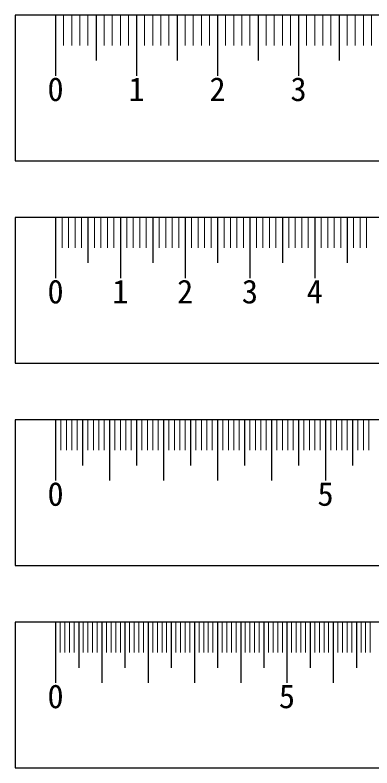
# Model space of a CAD drawing. Units: millimetres, scale not verified, with parts at other scales. Extents: x -33544 to 34536, y -21689 to 23870.
# Drawn here: x -33544 to -28036, y 186 to 11811 of the extents above; entities that cross this region are included whole.
import ezdxf
from ezdxf.enums import TextEntityAlignment as Align

# ---------------------------------------------------------------- set-up
doc = ezdxf.new("R2010")
doc.units = ezdxf.units.MM
doc.header["$LTSCALE"] = 125
for name, color, linetype, lineweight in [('0-0', 4, 'Continuous', 13), ('1-0', 4, 'Continuous', 13), ('2-0', 4, 'Continuous', 13), ('3-0', 4, 'Continuous', 13), ('F-0', 7, 'Continuous', 25)]:
    doc.layers.add(name, color=color, linetype=linetype, lineweight=lineweight)
doc.styles.add('ＭＳ 明朝', font='')
doc.styles.get('ＭＳ 明朝').set_extended_font_data('MS Mincho')

msp = doc.modelspace()

# ---------------------------------------------------------------- linework, layer by layer
at = {"layer": '0-0', "color": 7, "lineweight": 25}
for p, q in [((-32918.8, 11810.6), (-32918.8, 10873.1)), ((-32293.8, 11810.6), (-32293.8, 11107.5)), ((-31668.8, 11810.6), (-31668.8, 10873.1)), ((-31043.8, 11810.6), (-31043.8, 11107.5)), ((-30418.8, 11810.6), (-30418.8, 10873.1)), ((-29793.8, 11810.6), (-29793.8, 11107.5)), ((-29168.8, 11810.6), (-29168.8, 10873.1)), ((-28543.8, 11810.6), (-28543.8, 11107.5))]:
    msp.add_line(p, q, dxfattribs=at)
at = {"layer": '0-0'}
for p, q in [((-32793.8, 11810.6), (-32793.8, 11341.8)), ((-32668.8, 11810.6), (-32668.8, 11341.8)), ((-32543.8, 11810.6), (-32543.8, 11341.8)), ((-32418.8, 11810.6), (-32418.8, 11341.8)), ((-32168.8, 11810.6), (-32168.8, 11341.8)), ((-32043.8, 11810.6), (-32043.8, 11341.8)), ((-31918.8, 11810.6), (-31918.8, 11341.8)), ((-31793.8, 11810.6), (-31793.8, 11341.8)), ((-31543.8, 11810.6), (-31543.8, 11341.8)), ((-31418.8, 11810.6), (-31418.8, 11341.8)), ((-31293.8, 11810.6), (-31293.8, 11341.8)), ((-31168.8, 11810.6), (-31168.8, 11341.8)), ((-30918.8, 11810.6), (-30918.8, 11341.8)), ((-30793.8, 11810.6), (-30793.8, 11341.8)), ((-30668.8, 11810.6), (-30668.8, 11341.8)), ((-30543.8, 11810.6), (-30543.8, 11341.8)), ((-30293.8, 11810.6), (-30293.8, 11341.8)), ((-30168.8, 11810.6), (-30168.8, 11341.8)), ((-30043.8, 11810.6), (-30043.8, 11341.8)), ((-29918.8, 11810.6), (-29918.8, 11341.8)), ((-29668.8, 11810.6), (-29668.8, 11341.8)), ((-29543.8, 11810.6), (-29543.8, 11341.8)), ((-29418.8, 11810.6), (-29418.8, 11341.8)), ((-29293.8, 11810.6), (-29293.8, 11341.8)), ((-29043.8, 11810.6), (-29043.8, 11341.8)), ((-28918.8, 11810.6), (-28918.8, 11341.8)), ((-28793.8, 11810.6), (-28793.8, 11341.8)), ((-28668.8, 11810.6), (-28668.8, 11341.8)), ((-28418.8, 11810.6), (-28418.8, 11341.8)), ((-28293.8, 11810.6), (-28293.8, 11341.8)), ((-28168.8, 11810.6), (-28168.8, 11341.8)), ((-28043.8, 11810.6), (-28043.8, 11341.8))]:
    msp.add_line(p, q, dxfattribs=at)
at = {"layer": '1-0', "color": 7, "lineweight": 25}
for p, q in [((-32918.8, 8685.6), (-32918.8, 7748.1)), ((-32418.8, 8685.6), (-32418.8, 7982.5)), ((-31918.8, 8685.6), (-31918.8, 7748.1)), ((-31418.8, 8685.6), (-31418.8, 7982.5)), ((-30918.8, 8685.6), (-30918.8, 7748.1)), ((-30418.8, 8685.6), (-30418.8, 7982.5)), ((-29918.8, 8685.6), (-29918.8, 7748.1)), ((-29418.8, 8685.6), (-29418.8, 7982.5)), ((-28918.8, 8685.6), (-28918.8, 7748.1)), ((-28418.8, 8685.6), (-28418.8, 7982.5))]:
    msp.add_line(p, q, dxfattribs=at)
at = {"layer": '1-0'}
for p, q in [((-32818.8, 8685.6), (-32818.8, 8216.8)), ((-32718.8, 8685.6), (-32718.8, 8216.8)), ((-32618.8, 8685.6), (-32618.8, 8216.8)), ((-32518.8, 8685.6), (-32518.8, 8216.8)), ((-32318.8, 8685.6), (-32318.8, 8216.8)), ((-32218.8, 8685.6), (-32218.8, 8216.8)), ((-32118.8, 8685.6), (-32118.8, 8216.8)), ((-32018.8, 8685.6), (-32018.8, 8216.8)), ((-31818.8, 8685.6), (-31818.8, 8216.8)), ((-31718.8, 8685.6), (-31718.8, 8216.8)), ((-31618.8, 8685.6), (-31618.8, 8216.8)), ((-31518.8, 8685.6), (-31518.8, 8216.8)), ((-31318.8, 8685.6), (-31318.8, 8216.8)), ((-31218.8, 8685.6), (-31218.8, 8216.8)), ((-31118.8, 8685.6), (-31118.8, 8216.8)), ((-31018.8, 8685.6), (-31018.8, 8216.8)), ((-30818.8, 8685.6), (-30818.8, 8216.8)), ((-30718.8, 8685.6), (-30718.8, 8216.8)), ((-30618.8, 8685.6), (-30618.8, 8216.8)), ((-30518.8, 8685.6), (-30518.8, 8216.8)), ((-30318.8, 8685.6), (-30318.8, 8216.8)), ((-30218.8, 8685.6), (-30218.8, 8216.8)), ((-30118.8, 8685.6), (-30118.8, 8216.8)), ((-30018.8, 8685.6), (-30018.8, 8216.8)), ((-29818.8, 8685.6), (-29818.8, 8216.8)), ((-29718.8, 8685.6), (-29718.8, 8216.8)), ((-29618.8, 8685.6), (-29618.8, 8216.8)), ((-29518.8, 8685.6), (-29518.8, 8216.8)), ((-29318.8, 8685.6), (-29318.8, 8216.8)), ((-29218.8, 8685.6), (-29218.8, 8216.8)), ((-29118.8, 8685.6), (-29118.8, 8216.8)), ((-29018.8, 8685.6), (-29018.8, 8216.8)), ((-28818.8, 8685.6), (-28818.8, 8216.8)), ((-28718.8, 8685.6), (-28718.8, 8216.8)), ((-28618.8, 8685.6), (-28618.8, 8216.8)), ((-28518.8, 8685.6), (-28518.8, 8216.8)), ((-28318.8, 8685.6), (-28318.8, 8216.8)), ((-28218.8, 8685.6), (-28218.8, 8216.8)), ((-28118.8, 8685.6), (-28118.8, 8216.8))]:
    msp.add_line(p, q, dxfattribs=at)
at = {"layer": '2-0', "color": 7, "lineweight": 25}
for p, q in [((-32918.8, 5560.6), (-32918.8, 4623.1)), ((-32502.2, 5560.6), (-32502.2, 4857.5)), ((-32085.5, 5560.6), (-32085.5, 4623.1)), ((-31668.8, 5560.6), (-31668.8, 4857.5)), ((-31252.2, 5560.6), (-31252.2, 4623.1)), ((-30835.5, 5560.6), (-30835.5, 4857.5)), ((-30418.8, 5560.6), (-30418.8, 4623.1)), ((-30002.2, 5560.6), (-30002.2, 4857.5)), ((-29585.5, 5560.6), (-29585.5, 4623.1)), ((-29168.8, 5560.6), (-29168.8, 4857.5)), ((-28752.2, 5560.6), (-28752.2, 4623.1)), ((-28335.5, 5560.6), (-28335.5, 4857.5))]:
    msp.add_line(p, q, dxfattribs=at)
at = {"layer": '2-0'}
for p, q in [((-32835.5, 5560.6), (-32835.5, 5091.8)), ((-32752.2, 5560.6), (-32752.2, 5091.8)), ((-32668.8, 5560.6), (-32668.8, 5091.8)), ((-32585.5, 5560.6), (-32585.5, 5091.8)), ((-32418.8, 5560.6), (-32418.8, 5091.8)), ((-32335.5, 5560.6), (-32335.5, 5091.8)), ((-32252.2, 5560.6), (-32252.2, 5091.8)), ((-32168.8, 5560.6), (-32168.8, 5091.8)), ((-32002.2, 5560.6), (-32002.2, 5091.8)), ((-31918.8, 5560.6), (-31918.8, 5091.8)), ((-31835.5, 5560.6), (-31835.5, 5091.8)), ((-31752.2, 5560.6), (-31752.2, 5091.8)), ((-31585.5, 5560.6), (-31585.5, 5091.8)), ((-31502.2, 5560.6), (-31502.2, 5091.8)), ((-31418.8, 5560.6), (-31418.8, 5091.8)), ((-31335.5, 5560.6), (-31335.5, 5091.8)), ((-31168.8, 5560.6), (-31168.8, 5091.8)), ((-31085.5, 5560.6), (-31085.5, 5091.8)), ((-31002.2, 5560.6), (-31002.2, 5091.8)), ((-30918.8, 5560.6), (-30918.8, 5091.8)), ((-30752.2, 5560.6), (-30752.2, 5091.8)), ((-30668.8, 5560.6), (-30668.8, 5091.8)), ((-30585.5, 5560.6), (-30585.5, 5091.8)), ((-30502.2, 5560.6), (-30502.2, 5091.8)), ((-30335.5, 5560.6), (-30335.5, 5091.8)), ((-30252.2, 5560.6), (-30252.2, 5091.8)), ((-30168.8, 5560.6), (-30168.8, 5091.8)), ((-30085.5, 5560.6), (-30085.5, 5091.8)), ((-29918.8, 5560.6), (-29918.8, 5091.8)), ((-29835.5, 5560.6), (-29835.5, 5091.8)), ((-29752.2, 5560.6), (-29752.2, 5091.8)), ((-29668.8, 5560.6), (-29668.8, 5091.8)), ((-29502.2, 5560.6), (-29502.2, 5091.8)), ((-29418.8, 5560.6), (-29418.8, 5091.8)), ((-29335.5, 5560.6), (-29335.5, 5091.8)), ((-29252.2, 5560.6), (-29252.2, 5091.8)), ((-29085.5, 5560.6), (-29085.5, 5091.8)), ((-29002.2, 5560.6), (-29002.2, 5091.8)), ((-28918.8, 5560.6), (-28918.8, 5091.8)), ((-28835.5, 5560.6), (-28835.5, 5091.8)), ((-28668.8, 5560.6), (-28668.8, 5091.8)), ((-28585.5, 5560.6), (-28585.5, 5091.8)), ((-28502.2, 5560.6), (-28502.2, 5091.8)), ((-28418.8, 5560.6), (-28418.8, 5091.8)), ((-28252.2, 5560.6), (-28252.2, 5091.8)), ((-28168.8, 5560.6), (-28168.8, 5091.8)), ((-28085.5, 5560.6), (-28085.5, 5091.8))]:
    msp.add_line(p, q, dxfattribs=at)
at = {"layer": '3-0', "color": 7, "lineweight": 25}
for p, q in [((-32918.8, 2435.6), (-32918.8, 1498.1)), ((-32561.7, 2435.6), (-32561.7, 1732.5)), ((-32204.6, 2435.6), (-32204.6, 1498.1)), ((-31847.4, 2435.6), (-31847.4, 1732.5)), ((-31490.3, 2435.6), (-31490.3, 1498.1)), ((-31133.1, 2435.6), (-31133.1, 1732.5)), ((-30776, 2435.6), (-30776, 1498.1)), ((-30418.8, 2435.6), (-30418.8, 1732.5)), ((-30061.7, 2435.6), (-30061.7, 1498.1)), ((-29704.6, 2435.6), (-29704.6, 1732.5)), ((-29347.4, 2435.6), (-29347.4, 1498.1)), ((-28990.3, 2435.6), (-28990.3, 1732.5)), ((-28633.1, 2435.6), (-28633.1, 1498.1)), ((-28276, 2435.6), (-28276, 1732.5))]:
    msp.add_line(p, q, dxfattribs=at)
at = {"layer": '3-0'}
for p, q in [((-32847.4, 2435.6), (-32847.4, 1966.8)), ((-32776, 2435.6), (-32776, 1966.8)), ((-32704.6, 2435.6), (-32704.6, 1966.8)), ((-32633.1, 2435.6), (-32633.1, 1966.8)), ((-32490.3, 2435.6), (-32490.3, 1966.8)), ((-32418.8, 2435.6), (-32418.8, 1966.8)), ((-32347.4, 2435.6), (-32347.4, 1966.8)), ((-32276, 2435.6), (-32276, 1966.8)), ((-32133.1, 2435.6), (-32133.1, 1966.8)), ((-32061.7, 2435.6), (-32061.7, 1966.8)), ((-31990.3, 2435.6), (-31990.3, 1966.8)), ((-31918.8, 2435.6), (-31918.8, 1966.8)), ((-31776, 2435.6), (-31776, 1966.8)), ((-31704.6, 2435.6), (-31704.6, 1966.8)), ((-31633.1, 2435.6), (-31633.1, 1966.8)), ((-31561.7, 2435.6), (-31561.7, 1966.8)), ((-31418.8, 2435.6), (-31418.8, 1966.8)), ((-31347.4, 2435.6), (-31347.4, 1966.8)), ((-31276, 2435.6), (-31276, 1966.8)), ((-31204.6, 2435.6), (-31204.6, 1966.8)), ((-31061.7, 2435.6), (-31061.7, 1966.8)), ((-30990.3, 2435.6), (-30990.3, 1966.8)), ((-30918.8, 2435.6), (-30918.8, 1966.8)), ((-30847.4, 2435.6), (-30847.4, 1966.8)), ((-30704.6, 2435.6), (-30704.6, 1966.8)), ((-30633.1, 2435.6), (-30633.1, 1966.8)), ((-30561.7, 2435.6), (-30561.7, 1966.8)), ((-30490.3, 2435.6), (-30490.3, 1966.8)), ((-30347.4, 2435.6), (-30347.4, 1966.8)), ((-30276, 2435.6), (-30276, 1966.8)), ((-30204.6, 2435.6), (-30204.6, 1966.8)), ((-30133.1, 2435.6), (-30133.1, 1966.8)), ((-29990.3, 2435.6), (-29990.3, 1966.8)), ((-29918.8, 2435.6), (-29918.8, 1966.8)), ((-29847.4, 2435.6), (-29847.4, 1966.8)), ((-29776, 2435.6), (-29776, 1966.8)), ((-29633.1, 2435.6), (-29633.1, 1966.8)), ((-29561.7, 2435.6), (-29561.7, 1966.8)), ((-29490.3, 2435.6), (-29490.3, 1966.8)), ((-29418.8, 2435.6), (-29418.8, 1966.8)), ((-29276, 2435.6), (-29276, 1966.8)), ((-29204.6, 2435.6), (-29204.6, 1966.8)), ((-29133.1, 2435.6), (-29133.1, 1966.8)), ((-29061.7, 2435.6), (-29061.7, 1966.8)), ((-28918.8, 2435.6), (-28918.8, 1966.8)), ((-28847.4, 2435.6), (-28847.4, 1966.8)), ((-28776, 2435.6), (-28776, 1966.8)), ((-28704.6, 2435.6), (-28704.6, 1966.8)), ((-28561.7, 2435.6), (-28561.7, 1966.8)), ((-28490.3, 2435.6), (-28490.3, 1966.8)), ((-28418.8, 2435.6), (-28418.8, 1966.8)), ((-28347.4, 2435.6), (-28347.4, 1966.8)), ((-28204.6, 2435.6), (-28204.6, 1966.8)), ((-28133.1, 2435.6), (-28133.1, 1966.8)), ((-28061.7, 2435.6), (-28061.7, 1966.8))]:
    msp.add_line(p, q, dxfattribs=at)
at = {"layer": 'F-0'}
for p, q in [((-33543.8, 11810.6), (-33543.8, 9560.6)), ((-9793.8, 11810.6), (-33543.8, 11810.6)), ((-33543.8, 9560.6), (-9793.8, 9560.6)), ((-9793.8, 8685.6), (-33543.8, 8685.6)), ((-9793.8, 5560.6), (-33543.8, 5560.6)), ((-9793.8, 2435.6), (-33543.8, 2435.6))]:
    msp.add_line(p, q, dxfattribs=at)
for points in [[(-33543.8, 8685.6), (-33543.8, 6435.6), (-9793.8, 6435.6)], [(-33543.8, 5560.6), (-33543.8, 3310.6), (-9793.8, 3310.6)], [(-33543.8, 2435.6), (-33543.8, 185.6), (-9793.8, 185.6)]]:
    msp.add_lwpolyline(points, dxfattribs=at)

# ---------------------------------------------------------------- texts
at = {"layer": '0-0', "color": 3, "style": 'ＭＳ 明朝'}
for s, p in [('0', (-33043.8, 10373.1)), ('1', (-31793.8, 10373.1)), ('2', (-30543.8, 10373.1)), ('3', (-29293.8, 10373.1))]:
    msp.add_text(s, height=366.6, dxfattribs=at).set_placement(p, align=Align.BOTTOM_LEFT)
at = {"layer": '1-0', "color": 3, "style": 'ＭＳ 明朝'}
for s, p in [('0', (-33043.8, 7248.1)), ('1', (-32043.8, 7248.1)), ('2', (-31043.8, 7248.1)), ('3', (-30043.8, 7248.1)), ('4', (-29043.8, 7248.1))]:
    msp.add_text(s, height=366.6, dxfattribs=at).set_placement(p, align=Align.BOTTOM_LEFT)
at = {"layer": '2-0', "color": 3, "style": 'ＭＳ 明朝'}
for s, p in [('0', (-33043.8, 4123.1)), ('5', (-28877.2, 4123.1))]:
    msp.add_text(s, height=366.6, dxfattribs=at).set_placement(p, align=Align.BOTTOM_LEFT)
at = {"layer": '3-0', "color": 3, "style": 'ＭＳ 明朝'}
for s, p in [('0', (-33043.8, 998.1)), ('5', (-29472.4, 998.1))]:
    msp.add_text(s, height=366.6, dxfattribs=at).set_placement(p, align=Align.BOTTOM_LEFT)

doc.saveas('drawing.dxf')
